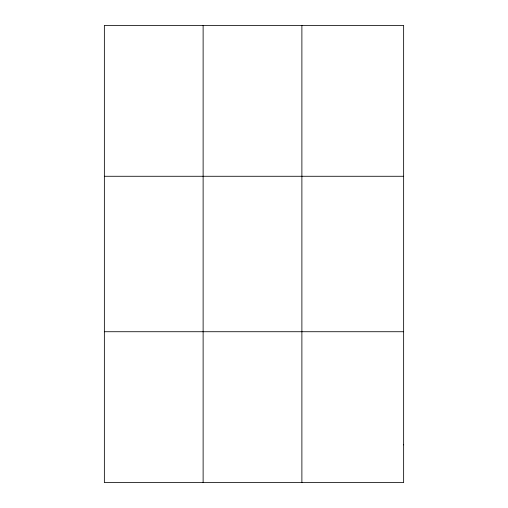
<?xml version="1.0" encoding="UTF-8"?>
<svg xmlns="http://www.w3.org/2000/svg" width="508" height="508" viewBox="0 0 508 508"><rect width="100%" height="100%" fill="white"/><g stroke="black" fill="none" stroke-linecap="round" stroke-linejoin="round"><path stroke-width="0.76" d="M203.124 25.4L203.124 482.6M301.885 25.4L301.885 482.6M104.362 176.276L403.638 176.276M104.362 331.724L403.638 331.724M403.638 444.881L403.638 482.6L104.362 482.6L104.362 25.4L403.638 25.4L403.638 444.881"/></g></svg>
